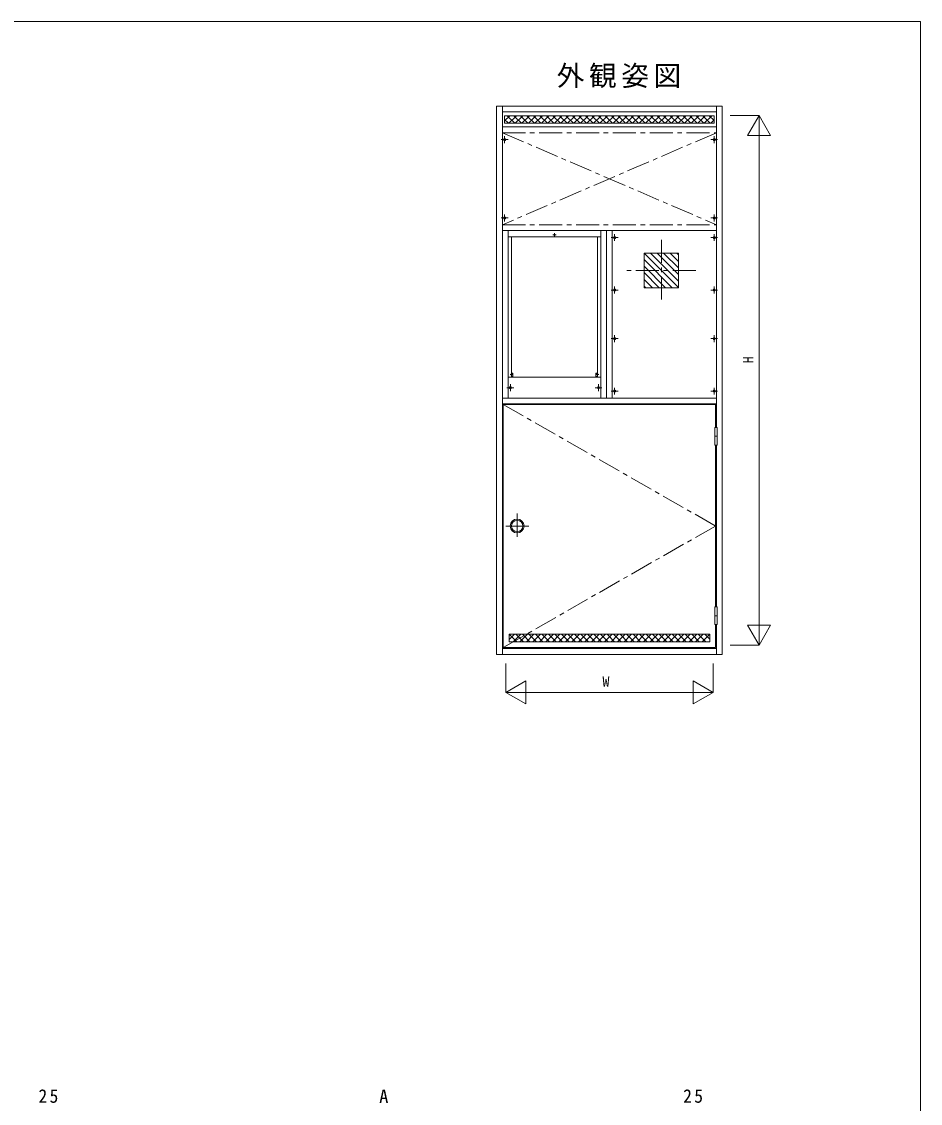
# Model space of a CAD drawing. Units: millimetres on the paper. Extents: x -420 to 373, y -297 to 267.
# Drawn here: x 157.1 to 352.3, y 29.6 to 264.4 of the extents above; entities that cross this region are included whole.
import ezdxf
from ezdxf.enums import TextEntityAlignment as Align

# ---------------------------------------------------------------- set-up
doc = ezdxf.new("R2010")
doc.units = ezdxf.units.MM
doc.linetypes.add('CHAIN1', pattern=[8, 5, -1, 1, -1])
doc.linetypes.add('CHAIN2', pattern=[12, 9, -1, 1, -1])
for name, color, linetype, lineweight in [('0-1_USER1', 6, 'Continuous', 9), ('0-2_YKK_ZWAK', 7, 'Continuous', 9), ('0-4_YKK_12', 4, 'Continuous', 9)]:
    doc.layers.add(name, color=color, linetype=linetype, lineweight=lineweight)
doc.layers.add('0-3_YKK_11', color=3, linetype='Continuous')
doc.styles.add('ＭＳ ゴシック', font='')
doc.styles.get('ＭＳ ゴシック').set_extended_font_data('MS Gothic')

msp = doc.modelspace()

# ---------------------------------------------------------------- linework, layer by layer
at = {"layer": '0-1_USER1'}
for p, q in [((311.024, 244.034), (317.274, 244.034)), ((314.774, 239.704), (317.274, 244.034)), ((317.274, 244.034), (317.274, 129.034)), ((314.774, 133.364), (319.774, 133.364)), ((317.274, 129.034), (314.774, 133.364)), ((317.274, 129.034), (319.774, 133.364)), ((311.024, 129.034), (317.274, 129.034)), ((262.274, 125.034), (262.274, 118.784)), ((307.274, 125.034), (307.274, 118.784)), ((262.274, 118.784), (266.604, 121.284)), ((266.604, 116.284), (266.604, 121.284)), ((302.944, 121.284), (302.944, 116.284)), ((302.944, 121.284), (307.274, 118.784)), ((307.274, 118.784), (302.944, 116.284))]:
    msp.add_line(p, q, dxfattribs=at)
for points in [[(314.774, 239.704), (319.774, 239.704), (317.274, 244.034)], [(266.604, 116.284), (262.274, 118.784), (307.274, 118.784)]]:
    msp.add_lwpolyline(points, dxfattribs=at)
at = {"layer": '0-2_YKK_ZWAK'}
for q in [(-417.7, 264.4), (352.3, -260.6)]:
    msp.add_line((352.3, 264.4), q, dxfattribs=at)
at = {"layer": '0-4_YKK_12'}
for p, q in [((260.274, 246.034), (260.274, 127.034)), ((260.274, 246.034), (309.274, 246.034)), ((261.524, 246.034), (261.524, 127.034)), ((261.524, 244.784), (308.024, 244.784)), ((308.024, 246.034), (308.024, 176.284)), ((309.274, 127.034), (309.274, 246.034)), ((262.024, 243.984), (262.024, 242.334)), ((262.024, 242.847), (263.161, 243.984)), ((262.024, 243.984), (307.524, 243.984)), ((262.024, 243.148), (262.838, 242.334)), ((307.524, 242.334), (262.024, 242.334)), ((262.602, 243.984), (264.252, 242.334)), ((262.925, 242.334), (264.575, 243.984)), ((264.016, 243.984), (265.666, 242.334)), ((264.339, 242.334), (265.99, 243.984)), ((265.431, 243.984), (267.081, 242.334)), ((265.754, 242.334), (267.404, 243.984)), ((266.845, 243.984), (268.495, 242.334)), ((267.168, 242.334), (268.818, 243.984)), ((268.259, 243.984), (269.909, 242.334)), ((268.582, 242.334), (270.232, 243.984)), ((269.673, 243.984), (271.323, 242.334)), ((269.996, 242.334), (271.646, 243.984)), ((271.088, 243.984), (272.738, 242.334)), ((271.411, 242.334), (273.061, 243.984)), ((272.502, 243.984), (274.152, 242.334)), ((272.825, 242.334), (274.475, 243.984)), ((273.916, 243.984), (275.566, 242.334)), ((274.239, 242.334), (275.889, 243.984)), ((275.33, 243.984), (276.98, 242.334)), ((275.653, 242.334), (277.303, 243.984)), ((276.744, 243.984), (278.394, 242.334)), ((277.067, 242.334), (278.717, 243.984)), ((278.159, 243.984), (279.809, 242.334)), ((278.482, 242.334), (280.132, 243.984)), ((279.573, 243.984), (281.223, 242.334)), ((279.896, 242.334), (281.546, 243.984)), ((280.987, 243.984), (282.637, 242.334)), ((281.31, 242.334), (282.96, 243.984)), ((282.401, 243.984), (284.051, 242.334)), ((282.724, 242.334), (284.374, 243.984)), ((283.815, 243.984), (285.465, 242.334)), ((284.139, 242.334), (285.789, 243.984)), ((285.23, 243.984), (286.88, 242.334)), ((285.553, 242.334), (287.203, 243.984)), ((286.644, 243.984), (288.294, 242.334)), ((286.967, 242.334), (288.617, 243.984)), ((288.058, 243.984), (289.708, 242.334)), ((288.381, 242.334), (290.031, 243.984)), ((289.472, 243.984), (291.122, 242.334)), ((289.795, 242.334), (291.445, 243.984)), ((290.887, 243.984), (292.537, 242.334)), ((291.21, 242.334), (292.86, 243.984)), ((292.301, 243.984), (293.951, 242.334)), ((292.624, 242.334), (294.274, 243.984)), ((293.715, 243.984), (295.365, 242.334)), ((294.038, 242.334), (295.688, 243.984)), ((295.129, 243.984), (296.779, 242.334)), ((295.452, 242.334), (297.102, 243.984)), ((296.543, 243.984), (298.193, 242.334)), ((296.866, 242.334), (298.516, 243.984)), ((297.958, 243.984), (299.608, 242.334)), ((298.281, 242.334), (299.931, 243.984)), ((299.372, 243.984), (301.022, 242.334)), ((299.695, 242.334), (301.345, 243.984)), ((300.786, 243.984), (302.436, 242.334)), ((301.109, 242.334), (302.759, 243.984)), ((302.2, 243.984), (303.85, 242.334)), ((302.523, 242.334), (304.173, 243.984)), ((303.614, 243.984), (305.264, 242.334)), ((303.938, 242.334), (305.588, 243.984)), ((305.029, 243.984), (306.679, 242.334)), ((305.352, 242.334), (307.002, 243.984)), ((306.443, 243.984), (307.524, 242.903)), ((306.766, 242.334), (307.524, 243.092)), ((307.524, 243.984), (307.524, 242.334)), ((308.024, 241.534), (261.524, 241.534)), ((261.524, 219.034), (308.024, 219.034)), ((262.774, 182.684), (262.774, 219.034)), ((282.899, 182.684), (282.899, 219.034)), ((284.149, 219.034), (284.149, 182.684)), ((285.399, 219.034), (285.399, 182.684)), ((262.774, 217.684), (282.899, 217.684)), ((263.524, 187.184), (263.524, 217.684)), ((282.149, 187.184), (282.149, 217.684)), ((292.299, 214.134), (292.299, 206.634)), ((299.799, 214.134), (292.299, 214.134)), ((299.799, 206.649), (292.314, 214.134)), ((299.799, 208.063), (293.728, 214.134)), ((299.799, 209.478), (295.142, 214.134)), ((299.759, 210.932), (296.597, 214.094)), ((299.799, 212.341), (298.046, 214.094)), ((299.799, 213.791), (299.496, 214.094)), ((299.799, 214.134), (299.799, 206.634)), ((298.4, 206.634), (292.299, 212.735)), ((296.985, 206.634), (292.299, 211.321)), ((295.536, 206.669), (292.299, 209.907)), ((294.086, 206.669), (292.299, 208.457)), ((292.637, 206.669), (292.299, 207.008)), ((299.799, 206.634), (292.299, 206.634)), ((263.524, 188.084), (263.824, 188.084)), ((263.824, 187.334), (263.824, 188.084)), ((281.849, 188.084), (282.149, 188.084)), ((281.849, 187.334), (281.849, 188.084)), ((262.774, 187.184), (282.899, 187.184)), ((263.524, 187.334), (263.824, 187.334)), ((281.849, 187.334), (282.149, 187.334)), ((261.524, 182.684), (308.024, 182.684)), ((261.524, 181.434), (308.024, 181.434)), ((261.724, 181.284), (261.724, 128.534)), ((261.724, 181.284), (307.824, 181.284)), ((307.824, 181.284), (307.824, 176.284)), ((307.674, 176.284), (308.174, 176.284)), ((307.674, 176.284), (307.674, 172.484)), ((308.174, 176.284), (308.174, 172.484)), ((307.674, 174.384), (308.174, 174.384)), ((307.674, 172.484), (308.174, 172.484)), ((307.824, 172.484), (307.824, 137.334)), ((308.024, 172.484), (308.024, 137.334)), ((307.674, 137.334), (307.674, 133.534)), ((307.674, 137.334), (308.174, 137.334)), ((308.174, 137.334), (308.174, 133.534)), ((307.674, 135.434), (308.174, 135.434)), ((307.674, 133.534), (308.174, 133.534)), ((307.824, 133.534), (307.824, 128.534)), ((308.024, 133.534), (308.024, 127.034)), ((262.974, 130.268), (264.14, 131.434)), ((262.974, 131.434), (262.974, 129.784)), ((262.974, 131.434), (306.574, 131.434)), ((262.974, 129.784), (306.574, 129.784)), ((263.038, 131.434), (264.688, 129.784)), ((263.904, 129.784), (265.554, 131.434)), ((264.452, 131.434), (266.102, 129.784)), ((265.318, 129.784), (266.968, 131.434)), ((265.866, 131.434), (267.516, 129.784)), ((266.732, 129.784), (268.382, 131.434)), ((267.281, 131.434), (268.931, 129.784)), ((268.146, 129.784), (269.796, 131.434)), ((268.695, 131.434), (270.345, 129.784)), ((269.561, 129.784), (271.211, 131.434)), ((270.109, 131.434), (271.759, 129.784)), ((270.975, 129.784), (272.625, 131.434)), ((271.523, 131.434), (273.173, 129.784)), ((272.389, 129.784), (274.039, 131.434)), ((272.938, 131.434), (274.587, 129.784)), ((273.803, 129.784), (275.453, 131.434)), ((274.352, 131.434), (276.002, 129.784)), ((275.217, 129.784), (276.867, 131.434)), ((275.766, 131.434), (277.416, 129.784)), ((276.632, 129.784), (278.282, 131.434)), ((277.18, 131.434), (278.83, 129.784)), ((278.046, 129.784), (279.696, 131.434)), ((278.594, 131.434), (280.244, 129.784)), ((279.46, 129.784), (281.11, 131.434)), ((280.009, 131.434), (281.659, 129.784)), ((280.874, 129.784), (282.524, 131.434)), ((281.423, 131.434), (283.073, 129.784)), ((282.289, 129.784), (283.938, 131.434)), ((282.837, 131.434), (284.487, 129.784)), ((283.703, 129.784), (285.353, 131.434)), ((284.251, 131.434), (285.901, 129.784)), ((285.117, 129.784), (286.767, 131.434)), ((285.665, 131.434), (287.315, 129.784)), ((286.531, 129.784), (288.181, 131.434)), ((287.08, 131.434), (288.73, 129.784)), ((287.945, 129.784), (289.595, 131.434)), ((288.494, 131.434), (290.144, 129.784)), ((289.36, 129.784), (291.01, 131.434)), ((289.908, 131.434), (291.558, 129.784)), ((290.774, 129.784), (292.424, 131.434)), ((291.322, 131.434), (292.972, 129.784)), ((292.188, 129.784), (293.838, 131.434)), ((292.736, 131.434), (294.386, 129.784)), ((293.602, 129.784), (295.252, 131.434)), ((294.151, 131.434), (295.801, 129.784)), ((295.016, 129.784), (296.666, 131.434)), ((295.565, 131.434), (297.215, 129.784)), ((296.431, 129.784), (298.081, 131.434)), ((296.979, 131.434), (298.629, 129.784)), ((297.845, 129.784), (299.495, 131.434)), ((298.393, 131.434), (300.043, 129.784)), ((299.259, 129.784), (300.909, 131.434)), ((299.808, 131.434), (301.458, 129.784)), ((300.673, 129.784), (302.323, 131.434)), ((301.222, 131.434), (302.872, 129.784)), ((302.088, 129.784), (303.738, 131.434)), ((302.636, 131.434), (304.286, 129.784)), ((303.502, 129.784), (305.152, 131.434)), ((304.05, 131.434), (305.7, 129.784)), ((304.916, 129.784), (306.566, 131.434)), ((305.464, 131.434), (306.574, 130.325)), ((306.072, 131.434), (306.074, 131.433)), ((306.574, 131.434), (306.574, 129.784)), ((260.274, 127.034), (309.274, 127.034)), ((261.524, 128.284), (292.524, 128.284)), ((261.724, 128.534), (307.824, 128.534)), ((261.724, 128.284), (308.024, 128.284))]:
    msp.add_line(p, q, dxfattribs=at)
at = {"layer": '0-4_YKK_12', "linetype": 'CHAIN1'}
for p, q in [((261.524, 240.284), (308.024, 240.284)), ((261.524, 240.284), (308.024, 220.284)), ((308.024, 240.284), (261.524, 220.284)), ((261.524, 220.284), (308.024, 220.284)), ((272.836, 217.738), (272.836, 218.502)), ((272.498, 218.104), (273.177, 218.104)), ((296.049, 217.048), (296.049, 203.234)), ((303.522, 210.384), (288.426, 210.384)), ((263.524, 187.468), (263.524, 188.232)), ((282.149, 187.468), (282.149, 188.232)), ((263.185, 187.834), (263.864, 187.834)), ((281.81, 187.834), (282.489, 187.834)), ((261.724, 181.284), (307.824, 154.909)), ((264.727, 157.592), (264.727, 152.538)), ((307.824, 154.909), (261.724, 128.534)), ((262.247, 154.909), (267.301, 154.909))]:
    msp.add_line(p, q, dxfattribs=at)
at = {"layer": '0-4_YKK_12', "linetype": 'CHAIN2'}
for p, q in [((262.021, 238.034), (262.021, 239.534)), ((307.527, 238.034), (307.527, 239.534)), ((261.271, 238.784), (262.771, 238.784)), ((308.277, 238.784), (306.777, 238.784)), ((261.274, 221.784), (262.774, 221.784)), ((262.024, 221.034), (262.024, 222.534)), ((308.274, 221.784), (306.774, 221.784)), ((307.524, 221.034), (307.524, 222.534)), ((285.146, 217.534), (286.646, 217.534)), ((285.896, 216.784), (285.896, 218.284)), ((308.277, 217.534), (306.777, 217.534)), ((307.527, 216.784), (307.527, 218.284)), ((285.896, 205.376), (285.896, 206.876)), ((307.521, 205.376), (307.521, 206.876)), ((285.146, 206.126), (286.646, 206.126)), ((308.271, 206.126), (306.771, 206.126)), ((285.146, 195.593), (286.646, 195.593)), ((285.896, 194.843), (285.896, 196.342)), ((308.271, 195.593), (306.771, 195.593)), ((307.521, 194.843), (307.521, 196.342)), ((263.274, 184.184), (263.274, 185.684)), ((282.399, 184.184), (282.399, 185.684)), ((262.524, 184.934), (264.024, 184.934)), ((281.649, 184.934), (283.149, 184.934)), ((285.149, 184.184), (286.649, 184.184)), ((285.899, 183.434), (285.899, 184.934)), ((308.274, 184.184), (306.774, 184.184)), ((307.524, 183.434), (307.524, 184.934))]:
    msp.add_line(p, q, dxfattribs=at)
at = {"layer": '0-4_YKK_12'}
for centre, radius in [((262.021, 238.784), 0.25), ((307.527, 238.784), 0.25), ((262.024, 221.784), 0.25), ((307.524, 221.784), 0.25), ((272.836, 218.104), 0.125), ((285.896, 217.534), 0.25), ((307.527, 217.534), 0.25), ((285.896, 206.126), 0.25), ((307.521, 206.126), 0.25), ((285.896, 195.593), 0.25), ((307.521, 195.593), 0.25), ((263.524, 187.834), 0.125), ((282.149, 187.834), 0.125), ((263.274, 184.934), 0.25), ((282.399, 184.934), 0.25), ((285.899, 184.184), 0.25), ((307.524, 184.184), 0.25), ((264.727, 154.909), 1.5), ((264.727, 154.909), 1.25)]:
    msp.add_circle(centre, radius, dxfattribs=at)

# ---------------------------------------------------------------- texts
at = {"layer": '0-1_USER1', "color": 7, "style": 'ＭＳ ゴシック'}
msp.add_text('H', height=2.199, rotation=90, dxfattribs=at).set_placement((316.674, 190.229), align=Align.BOTTOM_LEFT)
for s, height, p in [('W', 2.199, (283.274, 119.384)), ('A', 2.933, (234.774, 28.759))]:
    msp.add_text(s, height=height, dxfattribs=at).set_placement(p, align=Align.BOTTOM_LEFT)
at = {"layer": '0-1_USER1', "color": 7, "char_height": 2.933, "attachment_point": 7, "style": 'ＭＳ ゴシック'}
for insert in [(160.792, 29.659), (300.792, 29.659)]:
    msp.add_mtext('\\T1.27;\\W0.95;25', dxfattribs=dict(at, insert=insert))
at = {"layer": '0-3_YKK_11', "insert": (273.314, 249.976), "char_height": 4.399, "attachment_point": 7, "style": 'ＭＳ ゴシック'}
msp.add_mtext('\\T1.17;外観姿図', dxfattribs=at)

doc.saveas('drawing.dxf')
